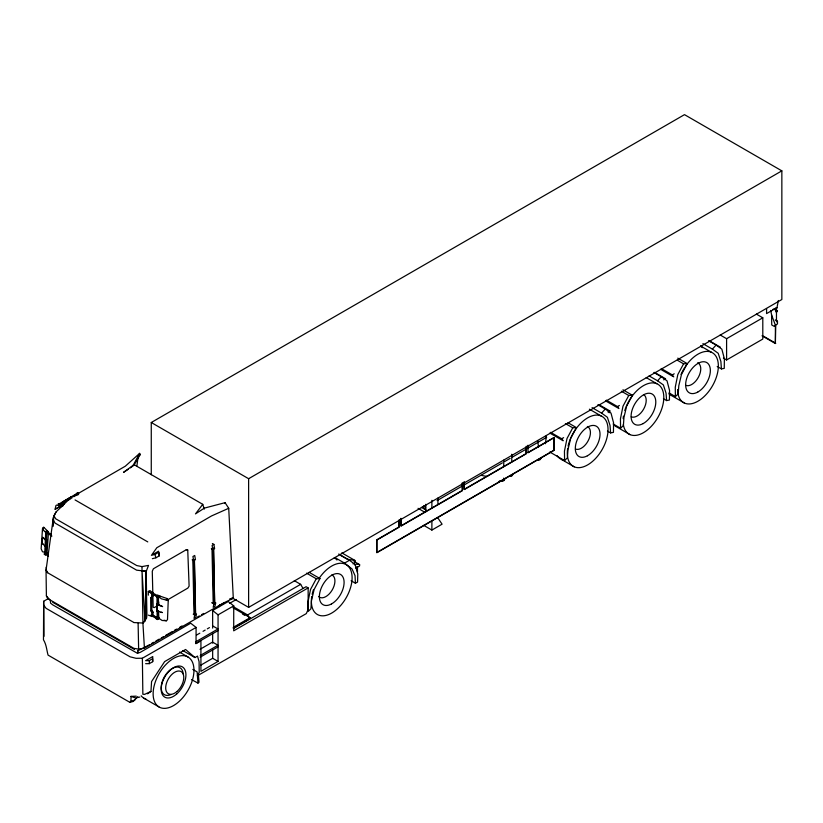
<?xml version="1.0" encoding="UTF-8"?>
<svg xmlns="http://www.w3.org/2000/svg" width="823" height="823" viewBox="0 0 823 823"><rect width="100%" height="100%" fill="white"/><g stroke="black" fill="none" stroke-linecap="round" stroke-linejoin="round"><path stroke-width="1.23" d="M133.789 465.551L140.116 454.687L139.663 453.35L125.312 466.199L70.531 497.936L56.026 511.978L53.372 517.636L46.037 570.164L46.397 595.862L50.357 600.451L50.563 603.146L52.857 604.936L137.482 653.328L140.373 652.289L190.689 623.217L196.1 627.435L196.018 643.648L200.925 640.808L200.925 671.331L218.054 661.404L218.064 614.853L212.643 610.532L228.218 601.531L233.742 605.862L233.701 630.83L308.152 587.91L308.152 609.432L306.31 613.608L197.397 675.755L199.217 672.298L199.084 661.661L197.499 656.096L194.958 657.567L182.757 650.52M400.883 518.356L400.883 525.897L462.228 490.487L462.228 482.947M401.11 518.49L401.11 526.031L462.454 490.611L462.454 483.07M48.063 598.743L43.67 601.253L43.465 639.769C46.448 644.635 46.644 649.944 48.053 655.108L129.89 702.358L133.326 701.412L137.719 696.721M341.802 552.871L354.919 560.432L354.908 562.994L353.036 563.909M58.433 503.655L58.423 505.353L59.637 506.042L60.892 504.458L58.433 503.655L60.892 504.458M59.637 506.042L59.647 504.345M61.756 506.69L59.812 505.579L59.822 504.602L62.486 505.764M78.504 494.695L78.504 493.707L77.773 494.623M766.594 308.666L766.573 313.604L777.015 307.586L778.342 300.488M129.89 702.358L130.97 701.165L131.011 696.392L136.279 696.155M158.355 611.047L158.283 618.361L157.44 618.814L157.203 609.648M157.224 607.209L157.327 596.243L157.44 618.814M158.407 604.956L158.489 596.418L157.635 596.881M160.897 612.271L162.398 612.559L156.699 610.913L156.987 603.856L162.635 606.602L156.823 604.586M156.936 606.386L156.987 603.856M61.067 506.032L55.11 509.242L55.943 505.507L56.828 505.034L60.768 506.011L63.916 504.232M148.366 615.12L151.905 616.499L151.988 612.662L150.774 610.707L150.671 597.755L151.627 597.045L151.71 593.321L152.749 592.755L149.94 590.564L148.315 591.439L148.325 595.173M150.671 597.755L152.667 596.49L152.749 592.755M151.71 597.2L151.813 610.141L153.027 612.096L152.944 615.933L151.905 616.499M168.231 600.584L161.37 598.805L158.89 596.891L160.269 596.202L167.326 598.619L168.231 600.584L167.501 619.606L166.441 620.779L162.08 620.47L158.839 618.238L158.561 610.717M158.716 604.432L158.767 601.922M133.902 622.558L142.935 623.032L144.992 620.943L146.268 571.234L148.531 565.391L141.998 566.605L136.741 565.566L55.707 518.788L53.917 515.754L56.026 511.978M152.697 658.667L152.769 656.538L145.63 660.663L149.313 660.622L152.697 658.667L152.697 661.692L149.313 663.647L145.63 663.688M152.697 661.692L152.769 659.562M45.738 532.275L44.709 553.735L45.872 553.951L46.901 532.491L45.738 532.275L46.592 531.823M45.677 550.752L45.923 545.7M42.076 543.303L42.364 538.283M42.796 530.753L42.93 528.243L43.753 527.276L47.755 531.236L48.413 533.109L47.055 552.717L46.139 553.046M45.532 546.729L45.903 540.557L42.621 537.306L47.292 540.526L46.921 546.698L45.532 546.729L42.168 543.149L43.063 544.24M147.574 693.82L150.959 691.454L151.566 681.567L164.631 661.599L185.587 649.491L194.958 657.567M52.775 526.525L53.917 515.754M62.857 506.042L63.957 501.907L67.332 499.952M63.813 503.789L63.957 501.907M52.744 526.391L53.402 517.616M204.269 509.139L202.756 504.324L134.056 464.666L130.456 467.876M137.482 653.328L138.634 649.11L138.11 623.32M46.397 595.862L47.713 598.578L133.882 648.339L138.634 649.11L144.426 648.195L142.904 623.052L146.463 618.412L146.854 615.12L146.227 571.255L136.639 570.174L54.935 523.006L53.454 519.971M136.916 465.797L138.151 456.384M152.348 558.694L155.907 557.799L159.292 555.854L158.53 551.204L153.428 554.146M159.292 555.854L158.849 552.326M546.369 435.593L545.495 443.71M219.381 606.633L219.741 604.926M156.699 610.913L156.874 610.182M157.1 597.128L157.851 595.235L159.055 595.893L158.304 597.786L156.391 596.017L157.851 595.235M157.378 619.534L158.129 617.641L156.926 616.972L156.185 618.875L157.378 619.534L158.849 618.742L158.129 617.641M609.164 412.786L609.884 410.955L598.774 404.546M45.862 532.872L46.664 531.01L47.868 531.73L47.065 533.592L45.203 531.792L46.664 531.01M44.926 552.284L44.123 554.146L45.327 554.867L46.788 554.085L46.129 553.005L45.327 554.867M48.526 556.255L45.635 554.496L46.109 553.416L48.032 554.589M319.952 578.569L314.149 589.433L311.475 600.708L310.919 608.804L308.08 611.51L307.956 602.107L310.508 589.484L316.269 578.764L319.952 578.569L309.181 572.345M568.004 422.744L576.45 427.621L570.637 438.484L567.973 449.749L567.407 457.845L564.578 460.561L549.795 452.022M622.939 389.804L632.434 395.287L626.622 406.151L623.957 417.426L623.402 425.522L620.563 428.238L613.176 423.968M677.771 358.149L687.267 363.632L681.465 374.496L678.79 385.771L678.234 393.867L675.395 396.573L669.068 392.921M576.45 427.621L572.757 427.806L566.996 438.536L564.455 451.158L564.578 460.561M632.434 395.287L628.751 395.482L622.99 406.212L620.439 418.835L620.563 428.238M687.267 363.632L683.584 363.828L677.823 374.547L675.272 387.17L675.395 396.573M132.441 466.59L139.663 453.35M224.617 503.481L225.07 502.668L228.722 508.285L233.3 598.28L223.794 602.848L144.426 648.195M152.08 554.414L156.812 547.748L211.49 515.959L228.722 508.285M503.738 480.673L504.694 479.398L501.752 481.105L503.738 480.673L503.738 478.101M512.708 474.778L511.752 476.044L509.766 476.476L511.721 475.344M202.756 504.324L195.483 513.891L204.361 508.12L225.07 502.668M166.236 600.039L167.326 598.619M159.209 597.56L160.269 596.202M59.812 505.579L60.542 504.664M77.424 494.829L78.679 493.244L77.465 492.566L76.21 494.139L77.455 494.263M592.066 407.632L601.572 413.115L605.255 409.052L611.016 413.115L613.567 422.796L613.444 432.353L610.604 432.908L607.446 431.077M649.11 375.916L657.556 380.792L661.25 376.728L667.011 380.792L669.562 390.472L669.428 400.019L666.599 400.585L663.431 398.754M702.893 343.644L712.389 349.127L716.082 345.063L721.843 349.137L724.394 358.818L724.261 368.365L721.432 368.92L717.203 366.482M43.753 527.276L42.498 528.603L41.15 548.787L42.467 551.76L47.055 552.717M498.306 482.247L499.777 480.797M138.799 455.819L140.116 454.687M42.93 528.243L43.166 530.177L46.489 532.491M191.481 679.582L197.973 683.111L199.012 682.288L198.405 674.695M55.11 509.242L60.768 506.011M134.056 464.666L123.522 472.351L128.47 469.151M550.618 432.353L561.718 438.762L563.611 437.651M606.376 400.163L617.487 406.572L619.38 405.461M661.219 368.498L672.319 374.907L674.222 373.796M60.1 504.324L63.32 502.442M59.03 504.952L66.221 501.114M73.751 496.732L78.041 494.222L77.3 493.306L59.03 503.964L59.77 504.869M157.502 605.697L154.22 607.6L153.171 607.251L152.276 571.244L153.387 568.775L186.276 549.733L187.737 550.011L189.115 586.12L187.87 588.085L167.244 600.049M200.894 665.107L212.663 658.287L212.663 649.491M151.267 474.737L151.267 422.508L684.499 114.644L781.85 170.855L781.85 299.51L248.618 607.374L232.024 597.786M71.899 498.059L70.984 497.102L62.548 501.937L63.268 501.557M67.671 500.497L70.84 498.666M151.267 422.508L248.618 478.708L781.85 170.855M151.381 555.319L154.94 554.435L158.325 552.48M212.818 549.61L214.608 548.581L213.887 544.404L212.108 545.443L212.818 549.61L211.326 548.756M193.652 560.679L195.442 559.65L194.722 555.474L192.942 556.502L193.652 560.679L192.171 559.815M194.722 615.048L196.512 614.02L195.792 617.363L194.012 618.392L194.722 615.048L193.23 614.184M213.887 603.989L215.677 602.95L214.957 606.304L213.167 607.333L213.887 603.989L211.655 602.693M149.333 644.821L137.719 650.88M151.514 643.555L153.695 642.3M155.876 641.045L159.137 639.152M161.318 637.897L163.499 636.642M165.68 635.387L172.213 631.611M174.394 630.356L176.575 629.091M179.836 627.208L182.017 625.953M197.191 617.188L199.351 615.943M201.522 614.688L203.682 613.444M231.263 599.051L233.475 597.776M229.504 603.424L236.304 599.494M196.584 635.037L199.804 633.185M203.024 631.323L205.164 630.089M207.314 628.854L209.453 627.61M437.054 500.6L502.39 462.876M504.612 461.6L510.147 458.401M512.359 457.125L546.688 437.301M195.596 641.909L217.982 628.978L212.529 625.84M195.596 643.555L217.982 630.634M527.769 452.64L553.951 437.527L553.951 450.212M233.845 607.014L247.589 614.946L300.652 584.34L302.977 588.363M720.207 335.012L726.596 338.695L762.798 317.801L762.798 339.066L726.596 359.96L723.407 358.118M762.016 335.794L775.379 343.51L775.379 325.178L777.478 323.953L777.478 321.196L776.47 321.783L776.47 312.195L777.478 310.827L775.77 311.814L777.015 307.586L772.828 309.479M334.838 557.521L344.539 563.117L349.477 560.257L355.135 564.516L357.789 574.012L357.552 582.087L355.402 583.219L351.092 580.729M200.02 649.316L203.651 647.228M204.227 646.899L206.326 645.685M206.984 645.304L212.529 642.094L217.982 645.242L200.215 655.499M552.84 450.86L376.697 552.552L376.697 539.867L398.98 526.998L398.98 520.712M200.215 657.155L217.982 646.899M355.701 567.777L357.48 566.749L357.48 572.036M355.989 568.045L359.6 565.957L359.6 564.619L354.055 561.42M423.711 525.362L431.88 530.074L442.085 524.179L437.929 518.048M775.379 343.51L775.77 324.951L774.155 326.33L771.737 324.962L771.573 314.859L770.74 310.425M219.052 605.8L224.35 602.755M233.218 627.383L250.161 617.662L250.161 618.433L233.218 628.165M43.526 604.884L46.098 608.331L130.075 656.816L136.073 658.307L142.369 658.235L196.1 627.435M218.064 614.853L233.742 605.862M233.701 628.412L306.105 586.717L308.152 587.91M663.698 379.866L665.601 378.786L654.491 372.377M607.981 412.035L609.884 410.955M73.617 495.96L74.533 495.456M68.576 498.676L67.527 499.252L70.984 497.102M45.203 531.792L46.407 532.522L47.868 531.73M51.89 536.112L46.695 532.563L47.549 532.1L51.396 534.446M45.635 554.496L46.489 554.044L46.109 553.416M151.627 597.045L152.667 596.49M149.951 592.395L156.689 596.068L157.543 595.605L151.926 592.55M156.391 596.017L157.594 596.675L159.055 595.893M150.774 610.707L151.813 610.141M151.988 612.662L153.027 612.096M354.919 564.99L356.791 564.074L359.6 564.619M150.959 691.454L144.663 694.355L142.852 694.242L142.369 658.235M130.97 701.165L134.807 700.106M212.673 548.694L213.867 603.804L213.188 603.496L211.995 548.385L213.476 548.509L214.659 603.609L213.589 548.015M139.807 697.06L135.456 697.945L131.011 696.392M229.689 598.907L233.3 598.28M45.903 540.557L47.292 540.526M157.121 618.186L158.283 618.361M354.919 560.432L347.347 559.239L340.784 555.453M186.255 549.743L187.716 550.021M164.034 620.223L166.441 620.779M151.494 593.65L157.111 596.706L156.689 596.068M151.309 614.339L156.926 617.394L156.493 618.495L150.876 615.439M152.852 615.594L157.337 618.042M157.646 618.083L158.849 618.742M148.315 591.439L151.71 593.321M59.822 504.602L61.756 505.703M775.256 309.541L777.478 310.827M775.266 310.333L777.478 311.619M775.266 319.921L777.478 321.196M756.399 314.108L762.798 317.801M763.518 336.216L775.77 343.284M709.251 340.763L720.351 347.172M708.685 340.804L716.082 345.063M700.774 346.102L711.401 352.234M677.247 360.165L683.584 363.828M661.548 369.856L672.648 376.265M653.853 372.459L661.25 376.728M646.22 377.603L656.847 383.734M684.582 403.116L671.835 395.76A28.805 16.625 -60 0 1 668.934 393.816M621.355 391.223L628.751 395.482M605.594 400.873L617.816 407.93M597.868 404.782L605.255 409.052M589.381 409.185L601.068 415.934M630.027 434.616L617.281 427.25A28.805 16.625 -60 0 1 613.567 424.431M565.37 423.547L572.757 427.806M549.836 433.073L563.158 440.768L561.718 438.762M561.502 459.45L574.248 466.816M421.376 507.369L425.8 509.921M418.053 508.336L424.699 512.173M338.706 554.033L349.477 560.257M306.567 573.158L316.269 578.764M294.315 580.678L300.652 584.34M212.365 543.53L213.887 544.404M75.058 499.921L147.78 541.904M232.95 607.724L250.161 617.662M242.507 614.02L244.698 615.285M214.186 602.097L215.677 602.95M133.933 622.538L47.621 572.746L46.037 570.164L47.652 572.726M179.527 652.104L188.158 657.093A28.877 16.666 -60 0 1 178.601 701.926A28.877 16.666 -60 0 1 153.891 686.979A28.877 16.666 -60 0 1 188.158 657.093M192.808 669.428L197.129 671.918L197.973 683.111M52.744 602.302L134.54 649.532M143.84 698.182L158.942 706.906M212.663 658.287L218.054 661.404M46.788 554.085L45.584 553.354L45.872 553.951M46.695 532.563L51.499 535.495M712.389 349.127L718.201 353.283L720.876 361.472L721.432 368.92M657.556 380.792L663.369 384.938L666.044 393.127L666.599 400.585M601.572 413.115L607.384 417.271L610.049 425.46L610.604 432.908M344.539 563.117L352.069 568.991L355.052 575.719L355.402 583.219M423.711 505.785L425.604 507.513M422.765 506.937L425.604 509.53M672.319 374.907L673.759 376.903M617.487 406.572L618.927 408.568M158.417 617.013L159.415 618.443M157.594 596.675L158.304 597.786M46.407 532.522L47.065 533.592M247.589 614.946L249.328 617.96M771.573 314.859L775.379 325.178M154.94 554.435L155.907 557.799M44 636.354L43.67 601.253M537.81 441.035L538.489 447.301M46.211 567.232L46.489 571.028M144.992 620.943L142.04 571.121L142.935 623.032M213.569 578.466L213.743 586.161M194.454 560.36L195.617 614.184M194.31 559.568L195.504 614.678M193.827 562.623L193.971 569.022M194.629 599.782L194.794 607.477M193.508 559.763L194.701 614.863L194.022 614.565L192.829 559.455M146.463 618.412L146.268 571.234L142.009 571.141L141.998 566.605M212.643 610.532L212.653 628.124M212.653 633.154L212.663 643.205M726.596 338.695L726.596 359.96M527.996 445.233L527.996 452.773L554.177 437.661L554.177 450.346L376.924 552.686L376.924 539.991L399.206 527.131L399.206 519.591M526.257 446.231L526.257 453.771L464.306 489.541L464.306 482M526.031 447.362L526.031 453.648L464.079 489.407L464.079 481.877M511.752 454.245L511.752 461.94M503.738 460.15L503.738 466.559M437.929 498.059L437.929 504.304M431.88 500.312L431.88 507.801M431.88 521.545L431.88 530.074M425.82 504.304L425.82 511.803M248.618 478.708L248.618 607.374M149.313 660.622L149.313 663.647M487.627 476.435A31.747 18.332 0 0 1 481.671 475.396M563.765 460.129A28.805 16.625 -60 0 1 557.068 455.654M568.096 446.128A28.805 16.625 -60 0 1 601.932 416.356A28.805 16.625 -60 0 1 593.671 460.376A28.805 16.625 -60 0 1 567.685 448.35M587.355 426.489A12.757 7.366 -60 0 1 588.198 440.706A12.757 7.366 -60 0 1 575.472 449.039M626.015 407.056A28.805 16.625 -60 0 1 658.534 384.67A28.805 16.625 -60 0 1 652.207 425.337A28.805 16.625 -60 0 1 623.32 424.401M623.165 418.619A28.805 16.625 -60 0 1 623.464 416.15M624.791 410.482A28.805 16.625 -60 0 1 625.583 408.187M643.874 394.711A12.757 7.366 -60 0 1 643.627 409.144A12.757 7.366 -60 0 1 631.251 416.829M700.651 346.041A28.805 16.625 -60 0 1 702.369 347.697M685.22 366.729A28.805 16.625 -60 0 1 716.298 356.812A28.805 16.625 -60 0 1 702.616 397.91A28.805 16.625 -60 0 1 677.627 389.546M681.033 374.434A28.805 16.625 -60 0 1 684.551 367.768M697.678 362.799A12.757 7.366 -60 0 1 698.532 377.006A12.757 7.366 -60 0 1 685.796 385.339M334.282 557.757A28.805 16.625 -60 0 1 336.967 560.062M318.974 578.59A28.805 16.625 -60 0 1 350.598 569.783A28.805 16.625 -60 0 1 333.685 611.818A28.805 16.625 -60 0 1 311.763 596.51M312.174 594.299A28.805 16.625 -60 0 1 313.47 589.7M331.844 574.896A12.757 7.366 -60 0 1 331.957 590.4A12.757 7.366 -60 0 1 318.552 596.459M145.959 699.139A28.877 16.666 -60 0 1 141.186 695.836M165.999 674.304A15.575 8.991 -60 0 1 183.179 673.924M171.112 694.499A15.575 8.991 -60 0 1 161.637 690.888A15.575 8.991 -60 0 1 165.382 675.179M540.824 458.545L539.867 459.82L537.872 460.242L540.824 458.545M587.406 455.788A17.468 10.092 -60 0 0 598.486 428.248A17.468 10.092 -60 0 0 577.088 440.089A17.468 10.092 -60 0 0 587.406 455.788M643.185 423.578A17.468 10.092 -60 0 0 654.264 396.048A17.468 10.092 -60 0 0 632.866 407.889A17.468 10.092 -60 0 0 643.185 423.578M697.739 392.087A17.468 10.092 -60 0 0 708.819 364.548A17.468 10.092 -60 0 0 687.421 376.389A17.468 10.092 -60 0 0 697.739 392.087M331.484 603.948A17.468 10.082 -60 0 0 342.563 576.409A17.468 10.082 -60 0 0 321.165 588.26A17.468 10.082 -60 0 0 331.484 603.948M176.616 694.087A17.52 10.113 -60 0 0 182.408 666.887A17.52 10.113 -60 0 0 161.627 685.014A17.52 10.113 -60 0 0 176.616 694.087M176.966 691.505A12.798 7.386 -60 0 0 181.204 671.64A12.798 7.386 -60 0 0 166.02 684.88A12.798 7.386 -60 0 0 176.966 691.505"/></g></svg>
